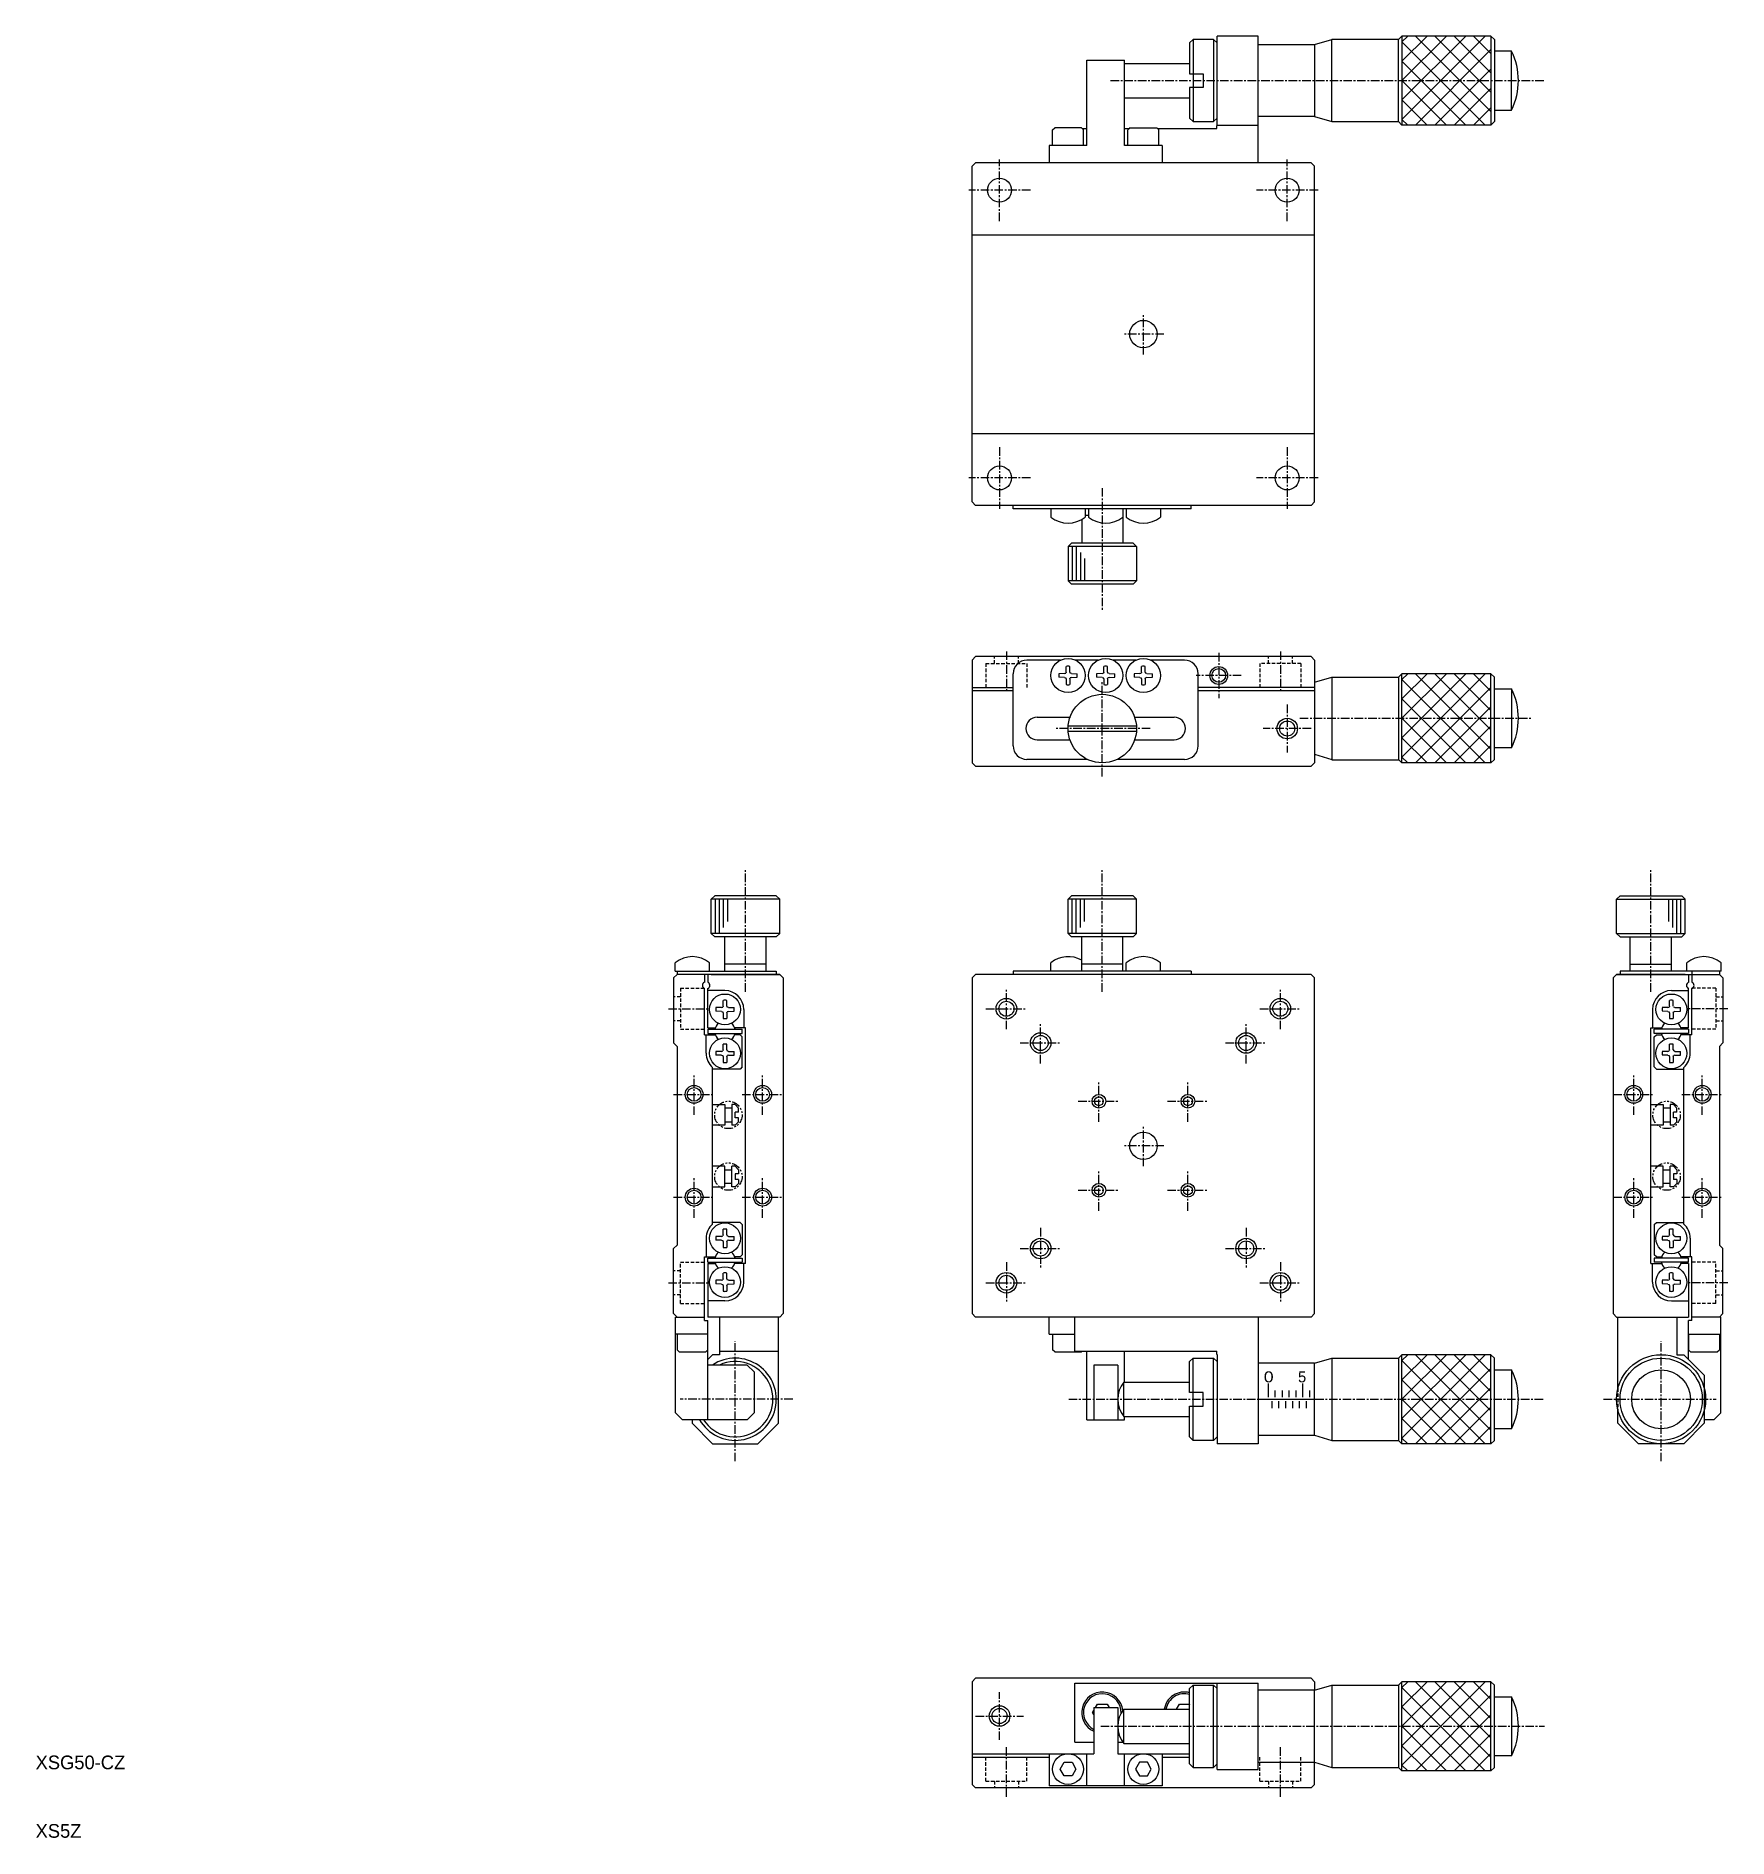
# Model space of a CAD drawing. Extents: x 5 to 252, y 5 to 268.
import ezdxf

# ---------------------------------------------------------------- set-up
doc = ezdxf.new("R2010")
doc.units = 0
for name, pattern in [('CENTER', [2, 1.25, -0.25, 0.25, -0.25]), ('DASHED', [0.75, 0.5, -0.25]), ('PHANTOM', [2.5, 1.25, -0.25, 0.25, -0.25, 0.25, -0.25])]:
    doc.linetypes.add(name, pattern=pattern)
doc.layers.get('0').update_dxf_attribs({"linetype": 'CONTINUOUS'})
doc.layers.add('CENTER', color=1, linetype='CENTER')

msp = doc.modelspace()

# ---------------------------------------------------------------- linework, layer by layer
at = {"color": 7, "linetype": 'CONTINUOUS'}
for p, q in [((173.48, 266.97), (173.98, 267.47)), ((173.48, 266.97), (173.48, 262.47)), ((176.98, 267.47), (173.98, 267.47)), ((173.98, 267.47), (173.98, 262.47)), ((176.98, 267.47), (177.48, 266.97)), ((176.98, 267.47), (176.98, 255.47)), ((183.48, 267.97), (177.48, 267.97)), ((177.48, 254.97), (177.48, 267.97)), ((183.48, 249.47), (183.48, 267.97)), ((183.48, 266.72), (191.73, 266.72)), ((191.73, 266.72), (194.23, 267.47)), ((191.73, 266.72), (191.73, 256.22)), ((194.23, 267.5), (203.98, 267.5)), ((194.23, 255.47), (194.23, 267.47)), ((203.98, 267.47), (204.48, 267.97)), ((203.98, 255.47), (203.98, 267.47)), ((217.48, 267.97), (204.48, 267.97)), ((204.48, 267.97), (204.48, 254.97)), ((217.48, 267.97), (217.98, 267.47)), ((217.48, 267.97), (217.48, 254.97)), ((217.98, 267.47), (217.98, 255.47)), ((220.48, 265.77), (217.98, 265.77)), ((220.48, 257.17), (220.48, 265.77)), ((158.48, 264.47), (163.98, 264.47)), ((158.48, 251.97), (158.48, 264.47)), ((163.98, 251.97), (163.98, 264.47)), ((163.98, 263.97), (173.48, 263.97)), ((173.48, 262.47), (175.48, 262.47)), ((175.48, 260.47), (173.48, 260.47)), ((173.48, 260.47), (173.48, 255.97)), ((173.98, 262.47), (173.98, 260.47)), ((173.98, 260.47), (173.98, 255.47)), ((175.48, 262.47), (175.48, 260.47)), ((163.98, 258.97), (173.48, 258.97)), ((173.48, 255.97), (173.98, 255.47)), ((173.98, 255.47), (176.98, 255.47)), ((177.48, 255.97), (176.98, 255.47)), ((191.73, 256.22), (183.48, 256.22)), ((191.73, 256.22), (194.23, 255.47)), ((194.23, 255.47), (203.98, 255.47)), ((204.48, 254.97), (203.98, 255.47)), ((217.98, 255.47), (217.48, 254.97)), ((217.98, 257.17), (220.48, 257.17)), ((153.48, 254.27), (153.78, 254.57)), ((153.48, 251.97), (153.48, 254.27)), ((157.68, 254.57), (153.78, 254.57)), ((157.68, 254.57), (157.98, 254.27)), ((157.78, 254.47), (158.48, 254.47)), ((157.98, 251.97), (157.98, 254.27)), ((163.98, 254.47), (164.68, 254.47)), ((164.78, 254.57), (164.48, 254.27)), ((164.48, 251.97), (164.48, 254.27)), ((164.78, 254.57), (168.68, 254.57)), ((168.98, 254.27), (168.68, 254.57)), ((168.78, 254.47), (177.44, 254.47)), ((168.98, 251.97), (168.98, 254.27)), ((177.48, 254.97), (183.48, 254.97)), ((217.48, 254.97), (204.48, 254.97)), ((152.98, 251.97), (152.98, 249.47)), ((158.48, 251.97), (152.98, 251.97)), ((169.48, 251.97), (163.98, 251.97)), ((169.48, 251.97), (169.48, 249.47)), ((142.23, 249.47), (141.73, 248.97)), ((141.73, 199.97), (141.73, 248.97)), ((191.23, 249.47), (142.23, 249.47)), ((191.73, 248.97), (191.23, 249.47)), ((191.73, 199.97), (191.73, 248.97)), ((141.73, 238.97), (191.73, 238.97)), ((141.73, 209.97), (191.73, 209.97)), ((141.73, 199.97), (142.23, 199.47)), ((191.73, 199.97), (191.23, 199.47)), ((191.23, 199.47), (142.23, 199.47)), ((147.73, 198.97), (147.73, 199.47)), ((173.73, 198.97), (147.73, 198.97)), ((153.23, 198.97), (153.23, 197.74)), ((157.73, 197.4), (157.73, 193.97)), ((158.23, 198.97), (158.23, 197.74)), ((158.73, 197.97), (158.23, 197.97)), ((158.73, 198.97), (158.73, 197.74)), ((163.73, 198.97), (163.73, 193.97)), ((163.73, 198.97), (163.73, 197.74)), ((164.23, 198.97), (164.23, 197.74)), ((169.23, 198.97), (169.23, 197.74)), ((173.73, 198.97), (173.73, 199.47)), ((156.23, 193.97), (155.73, 193.47)), ((155.73, 193.47), (155.73, 188.47)), ((165.73, 193.47), (155.73, 193.47)), ((165.23, 193.97), (156.23, 193.97)), ((165.73, 193.47), (165.23, 193.97)), ((165.73, 193.47), (165.73, 188.47)), ((155.73, 188.47), (156.23, 187.97)), ((165.73, 188.47), (155.73, 188.47)), ((165.23, 187.97), (156.23, 187.97)), ((165.23, 187.97), (165.73, 188.47)), ((142.23, 177.39), (141.73, 176.89)), ((142.23, 177.39), (141.73, 176.89)), ((141.73, 176.89), (141.73, 161.89)), ((191.23, 177.39), (142.23, 177.39)), ((154.64, 176.89), (149.73, 176.89)), ((160.14, 176.89), (156.82, 176.89)), ((165.64, 176.89), (162.32, 176.89)), ((171.73, 176.89), (167.82, 176.89)), ((172.73, 176.89), (167.82, 176.89)), ((191.73, 176.89), (191.23, 177.39)), ((191.23, 177.39), (191.73, 176.89)), ((191.73, 176.89), (191.73, 161.89)), ((147.73, 164.39), (147.73, 174.89)), ((155.23, 174.91), (154.4, 174.9)), ((155.23, 174.36), (154.4, 174.38)), ((155.23, 174.91), (155.39, 174.98)), ((155.23, 174.36), (155.39, 174.29)), ((155.45, 175.12), (155.39, 174.98)), ((155.45, 174.15), (155.39, 174.29)), ((155.45, 175.12), (155.47, 175.96)), ((155.45, 174.15), (155.47, 173.31)), ((156, 175.12), (155.99, 175.96)), ((156, 174.15), (155.99, 173.31)), ((156, 175.12), (156.06, 174.98)), ((156, 174.15), (156.06, 174.29)), ((156.23, 174.91), (156.06, 174.98)), ((156.23, 174.36), (156.06, 174.29)), ((156.23, 174.91), (157.05, 174.9)), ((156.23, 174.36), (157.05, 174.38)), ((160.73, 174.91), (159.9, 174.9)), ((160.73, 174.36), (159.9, 174.38)), ((160.73, 174.91), (160.89, 174.98)), ((160.73, 174.36), (160.89, 174.29)), ((160.95, 175.12), (160.89, 174.98)), ((160.95, 174.15), (160.89, 174.29)), ((160.95, 175.12), (160.97, 175.96)), ((160.95, 174.15), (160.97, 173.31)), ((161.5, 175.12), (161.49, 175.96)), ((161.5, 174.15), (161.49, 173.31)), ((161.5, 175.12), (161.56, 174.98)), ((161.5, 174.15), (161.56, 174.29)), ((161.73, 174.91), (161.56, 174.98)), ((161.73, 174.36), (161.56, 174.29)), ((161.73, 174.91), (162.55, 174.9)), ((161.73, 174.36), (162.55, 174.38)), ((166.23, 174.91), (165.4, 174.9)), ((166.23, 174.36), (165.4, 174.38)), ((166.23, 174.91), (166.39, 174.98)), ((166.23, 174.36), (166.39, 174.29)), ((166.45, 175.12), (166.39, 174.98)), ((166.45, 174.15), (166.39, 174.29)), ((166.45, 175.12), (166.47, 175.96)), ((166.45, 174.15), (166.47, 173.31)), ((167, 175.12), (166.99, 175.96)), ((167, 174.15), (166.99, 173.31)), ((167, 175.12), (167.06, 174.98)), ((167, 174.15), (167.06, 174.29)), ((167.23, 174.91), (167.06, 174.98)), ((167.23, 174.36), (167.06, 174.29)), ((167.23, 174.91), (168.05, 174.9)), ((167.23, 174.36), (168.05, 174.38)), ((174.73, 164.39), (174.73, 174.89)), ((191.73, 173.64), (194.23, 174.39)), ((194.23, 174.39), (194.23, 162.39)), ((194.23, 174.39), (203.98, 174.39)), ((204.48, 174.89), (203.98, 174.39)), ((203.98, 174.39), (203.98, 162.39)), ((217.48, 174.89), (204.48, 174.89)), ((204.48, 161.89), (204.48, 174.89)), ((217.98, 174.39), (217.48, 174.89)), ((217.48, 161.89), (217.48, 174.89)), ((217.98, 162.39), (217.98, 174.39)), ((141.73, 172.89), (147.73, 172.89)), ((147.73, 172.39), (141.73, 172.39)), ((191.73, 172.89), (174.73, 172.89)), ((191.73, 172.39), (174.73, 172.39)), ((217.98, 172.69), (220.48, 172.69)), ((220.48, 172.69), (220.48, 164.09)), ((151.23, 168.54), (156.08, 168.54)), ((165.37, 168.54), (171.23, 168.54)), ((155.74, 167.29), (165.71, 167.29)), ((155.74, 166.49), (165.71, 166.49)), ((151.23, 165.24), (155.94, 165.24)), ((165.51, 165.24), (171.23, 165.24)), ((191.73, 163.14), (194.23, 162.39)), ((220.48, 164.09), (217.98, 164.09)), ((142.23, 161.39), (141.73, 161.89)), ((142.23, 161.39), (191.23, 161.39)), ((158.55, 162.39), (149.73, 162.39)), ((172.73, 162.39), (162.91, 162.39)), ((191.23, 161.39), (191.73, 161.89)), ((194.23, 162.35), (203.98, 162.35)), ((203.98, 162.39), (204.48, 161.89)), ((217.48, 161.89), (204.48, 161.89)), ((217.48, 161.89), (217.98, 162.39)), ((103.64, 142), (104.14, 142.5)), ((113.14, 142.5), (104.14, 142.5)), ((113.14, 142.5), (113.64, 142)), ((155.73, 142), (156.23, 142.5)), ((165.23, 142.5), (156.23, 142.5)), ((165.23, 142.5), (165.73, 142)), ((236.32, 142.5), (235.82, 142)), ((236.32, 142.5), (245.32, 142.5)), ((245.82, 142), (245.32, 142.5)), ((103.64, 137), (103.64, 142)), ((113.64, 142), (103.64, 142)), ((113.64, 137), (113.64, 142)), ((155.73, 137), (155.73, 142)), ((165.73, 142), (155.73, 142)), ((165.73, 137), (165.73, 142)), ((235.82, 137), (235.82, 142)), ((235.82, 142), (245.82, 142)), ((245.82, 137), (245.82, 142)), ((104.14, 136.5), (103.64, 137)), ((113.64, 137), (103.64, 137)), ((113.64, 137), (113.14, 136.5)), ((156.23, 136.5), (155.73, 137)), ((165.73, 137), (155.73, 137)), ((165.73, 137), (165.23, 136.5)), ((235.82, 137), (236.32, 136.5)), ((235.82, 137), (245.82, 137)), ((245.32, 136.5), (245.82, 137)), ((113.14, 136.5), (104.14, 136.5)), ((105.64, 131.5), (105.64, 136.5)), ((111.64, 131.5), (111.64, 136.5)), ((165.23, 136.5), (156.23, 136.5)), ((157.73, 131.5), (157.73, 136.5)), ((163.73, 131.5), (163.73, 136.5)), ((236.32, 136.5), (245.32, 136.5)), ((237.82, 131.5), (237.82, 136.5)), ((243.82, 131.5), (243.82, 136.5)), ((98.39, 131.5), (98.39, 132.72)), ((103.39, 131.5), (103.39, 132.72)), ((111.64, 132.5), (105.64, 132.5)), ((153.23, 131.5), (153.23, 132.72)), ((163.73, 132.5), (157.73, 132.5)), ((164.23, 131.5), (164.23, 132.72)), ((169.23, 131.5), (169.23, 132.72)), ((237.82, 132.5), (243.82, 132.5)), ((246.07, 131.5), (246.07, 132.72)), ((251.07, 131.5), (251.07, 132.72)), ((98.14, 130.5), (98.64, 131)), ((98.14, 130.5), (98.14, 121)), ((98.39, 131.5), (113.14, 131.5)), ((98.64, 131.5), (98.64, 131)), ((102.64, 131), (98.64, 131)), ((113.64, 131), (102.64, 131)), ((102.64, 131), (102.64, 129.85)), ((102.64, 122.2), (102.64, 128.94)), ((103.14, 131), (103.14, 129.85)), ((103.14, 123.2), (103.14, 128.94)), ((103.64, 131), (113.64, 131)), ((113.14, 131.5), (113.14, 131)), ((113.64, 131), (114.14, 130.5)), ((114.14, 130.5), (114.14, 81.5)), ((141.73, 130.5), (142.23, 131)), ((141.73, 130.5), (141.73, 81.5)), ((191.23, 131), (142.23, 131)), ((147.73, 131.5), (147.73, 131)), ((173.73, 131.5), (147.73, 131.5)), ((173.73, 131.5), (173.73, 131)), ((191.23, 131), (191.73, 130.5)), ((191.73, 81.5), (191.73, 130.5)), ((235.82, 131), (235.32, 130.5)), ((235.32, 130.5), (235.32, 81.5)), ((245.82, 131), (235.82, 131)), ((235.82, 131), (246.82, 131)), ((251.07, 131.5), (236.32, 131.5)), ((236.32, 131.5), (236.32, 131)), ((246.32, 131), (246.32, 129.85)), ((246.32, 123.2), (246.32, 128.94)), ((246.82, 131.5), (246.82, 129.85)), ((246.82, 131), (250.82, 131)), ((246.82, 122.2), (246.82, 128.94)), ((250.82, 131.5), (250.82, 131)), ((251.32, 130.5), (250.82, 131)), ((251.32, 130.5), (251.32, 121)), ((105.64, 128.65), (103.14, 128.65)), ((105.14, 126.17), (105.31, 126.24)), ((105.37, 126.38), (105.31, 126.24)), ((105.37, 126.38), (105.38, 127.22)), ((105.92, 126.38), (105.9, 127.22)), ((105.92, 126.38), (105.98, 126.24)), ((106.14, 126.17), (105.98, 126.24)), ((243.32, 126.17), (243.48, 126.24)), ((243.54, 126.38), (243.48, 126.24)), ((243.54, 126.38), (243.56, 127.22)), ((243.82, 128.65), (246.32, 128.65)), ((244.09, 126.38), (244.08, 127.22)), ((244.32, 126.17), (244.15, 126.24)), ((105.14, 126.17), (104.32, 126.16)), ((105.14, 125.62), (104.32, 125.64)), ((105.14, 125.62), (105.31, 125.55)), ((105.37, 125.41), (105.31, 125.55)), ((105.37, 125.41), (105.38, 124.57)), ((105.92, 125.41), (105.9, 124.57)), ((105.92, 125.41), (105.98, 125.55)), ((106.14, 125.62), (105.98, 125.55)), ((106.14, 126.17), (106.97, 126.16)), ((106.14, 125.62), (106.97, 125.64)), ((108.39, 125.9), (108.39, 123.2)), ((241.07, 125.9), (241.07, 123.2)), ((243.32, 126.17), (242.49, 126.16)), ((243.32, 125.62), (242.49, 125.64)), ((243.32, 125.62), (243.48, 125.55)), ((243.54, 125.41), (243.48, 125.55)), ((243.54, 125.41), (243.56, 124.57)), ((244.09, 125.41), (244.08, 124.57)), ((244.09, 125.41), (244.15, 125.55)), ((244.32, 125.62), (244.15, 125.55)), ((244.32, 126.17), (245.14, 126.16)), ((244.32, 125.62), (245.14, 125.64)), ((98.14, 121), (98.64, 120.5)), ((102.64, 122.2), (104.23, 122.2)), ((102.89, 119.5), (102.89, 122.2)), ((103.14, 123.2), (104.23, 123.2)), ((103.14, 123), (103.14, 122.4)), ((103.14, 123), (108.14, 123)), ((103.14, 122.4), (108.14, 122.4)), ((108.64, 123.2), (107.06, 123.2)), ((107.84, 122.2), (107.06, 122.2)), ((108.14, 121.9), (107.84, 122.2)), ((108.14, 122.4), (108.14, 123)), ((108.14, 117.5), (108.14, 121.9)), ((108.64, 88.8), (108.64, 123.2)), ((240.82, 123.2), (242.4, 123.2)), ((240.82, 88.8), (240.82, 123.2)), ((241.32, 122.4), (241.32, 123)), ((246.32, 123), (241.32, 123)), ((246.32, 122.4), (241.32, 122.4)), ((241.32, 121.9), (241.62, 122.2)), ((241.32, 117.5), (241.32, 121.9)), ((241.62, 122.2), (242.4, 122.2)), ((246.32, 123.2), (245.23, 123.2)), ((246.82, 122.2), (245.23, 122.2)), ((246.32, 123), (246.32, 122.4)), ((246.57, 119.5), (246.57, 122.2)), ((251.32, 121), (250.82, 120.5)), ((98.64, 120.5), (98.64, 91.5)), ((105.14, 119.77), (104.32, 119.76)), ((105.14, 119.22), (104.32, 119.24)), ((105.14, 119.77), (105.31, 119.84)), ((105.14, 119.22), (105.31, 119.15)), ((105.37, 119.98), (105.31, 119.84)), ((105.37, 119.01), (105.31, 119.15)), ((105.37, 119.98), (105.38, 120.82)), ((105.37, 119.01), (105.38, 118.17)), ((105.92, 119.98), (105.9, 120.82)), ((105.92, 119.01), (105.9, 118.17)), ((105.92, 119.98), (105.98, 119.84)), ((105.92, 119.01), (105.98, 119.15)), ((106.14, 119.77), (105.98, 119.84)), ((106.14, 119.22), (105.98, 119.15)), ((106.14, 119.77), (106.97, 119.76)), ((106.14, 119.22), (106.97, 119.24)), ((243.32, 119.77), (242.49, 119.76)), ((243.32, 119.22), (242.49, 119.24)), ((243.32, 119.77), (243.48, 119.84)), ((243.32, 119.22), (243.48, 119.15)), ((243.54, 119.98), (243.48, 119.84)), ((243.54, 119.01), (243.48, 119.15)), ((243.54, 119.98), (243.56, 120.82)), ((243.54, 119.01), (243.56, 118.17)), ((244.09, 119.98), (244.08, 120.82)), ((244.09, 119.01), (244.08, 118.17)), ((244.09, 119.98), (244.15, 119.84)), ((244.09, 119.01), (244.15, 119.15)), ((244.32, 119.77), (244.15, 119.84)), ((244.32, 119.22), (244.15, 119.15)), ((244.32, 119.77), (245.14, 119.76)), ((244.32, 119.22), (245.14, 119.24)), ((250.82, 120.5), (250.82, 91.5)), ((103.84, 94.57), (103.84, 117.42)), ((107.84, 117.2), (103.84, 117.2)), ((108.14, 117.5), (107.84, 117.2)), ((241.32, 117.5), (241.62, 117.2)), ((241.62, 117.2), (245.62, 117.2)), ((245.62, 94.57), (245.62, 117.42)), ((103.84, 112), (105.64, 112)), ((105.64, 112), (105.64, 109)), ((106.64, 111.5), (105.64, 111.5)), ((106.64, 112), (106.64, 109)), ((107.14, 112), (106.64, 112)), ((107.14, 112), (107.64, 111.5)), ((107.64, 110.9), (107.14, 110.9)), ((107.14, 110.1), (107.14, 110.9)), ((107.64, 110.9), (107.64, 111.5)), ((240.82, 112), (242.62, 112)), ((242.62, 112), (242.62, 109)), ((243.62, 111.5), (242.62, 111.5)), ((243.62, 112), (243.62, 109)), ((244.12, 112), (243.62, 112)), ((244.12, 112), (244.62, 111.5)), ((244.62, 110.9), (244.12, 110.9)), ((244.12, 110.1), (244.12, 110.9)), ((244.62, 110.9), (244.62, 111.5)), ((105.64, 109), (103.84, 109)), ((105.64, 109.5), (106.64, 109.5)), ((107.14, 109), (106.64, 109)), ((107.64, 110.1), (107.14, 110.1)), ((107.14, 109), (107.64, 109.5)), ((107.64, 109.5), (107.64, 110.1)), ((242.62, 109), (240.82, 109)), ((242.62, 109.5), (243.62, 109.5)), ((244.12, 109), (243.62, 109)), ((244.62, 110.1), (244.12, 110.1)), ((244.12, 109), (244.62, 109.5)), ((244.62, 109.5), (244.62, 110.1)), ((105.64, 103), (103.84, 103)), ((105.64, 100), (105.64, 103)), ((106.64, 100), (106.64, 103)), ((107.14, 103), (106.64, 103)), ((107.14, 103), (107.64, 102.5)), ((242.62, 103), (240.82, 103)), ((242.62, 100), (242.62, 103)), ((243.62, 100), (243.62, 103)), ((244.12, 103), (243.62, 103)), ((244.12, 103), (244.62, 102.5)), ((103.84, 100), (105.64, 100)), ((105.64, 102.5), (106.64, 102.5)), ((106.64, 100.5), (105.64, 100.5)), ((107.14, 100), (106.64, 100)), ((107.14, 101.9), (107.14, 101.1)), ((107.64, 101.9), (107.14, 101.9)), ((107.64, 101.1), (107.14, 101.1)), ((107.14, 100), (107.64, 100.5)), ((107.64, 102.5), (107.64, 101.9)), ((107.64, 101.1), (107.64, 100.5)), ((240.82, 100), (242.62, 100)), ((242.62, 102.5), (243.62, 102.5)), ((243.62, 100.5), (242.62, 100.5)), ((244.12, 100), (243.62, 100)), ((244.12, 101.9), (244.12, 101.1)), ((244.62, 101.9), (244.12, 101.9)), ((244.62, 101.1), (244.12, 101.1)), ((244.12, 100), (244.62, 100.5)), ((244.62, 102.5), (244.62, 101.9)), ((244.62, 101.1), (244.62, 100.5)), ((107.84, 94.8), (103.84, 94.8)), ((108.14, 94.5), (107.84, 94.8)), ((241.32, 94.5), (241.62, 94.8)), ((241.62, 94.8), (245.62, 94.8)), ((102.89, 92.5), (102.89, 89.8)), ((105.14, 92.77), (104.32, 92.76)), ((105.14, 92.22), (104.32, 92.24)), ((105.14, 92.77), (105.31, 92.84)), ((105.14, 92.22), (105.31, 92.15)), ((105.37, 92.98), (105.31, 92.84)), ((105.37, 92.01), (105.31, 92.15)), ((105.37, 92.98), (105.38, 93.82)), ((105.92, 92.98), (105.9, 93.82)), ((105.92, 92.98), (105.98, 92.84)), ((105.92, 92.01), (105.98, 92.15)), ((106.14, 92.77), (105.98, 92.84)), ((106.14, 92.22), (105.98, 92.15)), ((106.14, 92.77), (106.97, 92.76)), ((106.14, 92.22), (106.97, 92.24)), ((108.14, 94.5), (108.14, 90.1)), ((241.32, 94.5), (241.32, 90.1)), ((243.32, 92.77), (242.49, 92.76)), ((243.32, 92.22), (242.49, 92.24)), ((243.32, 92.77), (243.48, 92.84)), ((243.32, 92.22), (243.48, 92.15)), ((243.54, 92.98), (243.48, 92.84)), ((243.54, 92.01), (243.48, 92.15)), ((243.54, 92.98), (243.56, 93.82)), ((244.09, 92.98), (244.08, 93.82)), ((244.09, 92.98), (244.15, 92.84)), ((244.09, 92.01), (244.15, 92.15)), ((244.32, 92.77), (244.15, 92.84)), ((244.32, 92.22), (244.15, 92.15)), ((244.32, 92.77), (245.14, 92.76)), ((244.32, 92.22), (245.14, 92.24)), ((246.57, 92.5), (246.57, 89.8)), ((98.14, 91), (98.64, 91.5)), ((98.14, 81.5), (98.14, 91)), ((102.64, 89.8), (104.23, 89.8)), ((102.64, 80.5), (102.64, 89.8)), ((103.14, 89), (103.14, 89.6)), ((103.14, 89.6), (108.14, 89.6)), ((105.37, 92.01), (105.38, 91.17)), ((105.92, 92.01), (105.9, 91.17)), ((107.84, 89.8), (107.06, 89.8)), ((107.84, 89.8), (108.14, 90.1)), ((108.14, 89.6), (108.14, 89)), ((241.62, 89.8), (241.32, 90.1)), ((241.32, 89.6), (241.32, 89)), ((246.32, 89.6), (241.32, 89.6)), ((241.62, 89.8), (242.4, 89.8)), ((243.54, 92.01), (243.56, 91.17)), ((244.09, 92.01), (244.08, 91.17)), ((246.82, 89.8), (245.23, 89.8)), ((246.32, 89), (246.32, 89.6)), ((246.82, 81), (246.82, 89.8)), ((251.32, 91), (250.82, 91.5)), ((251.32, 81.5), (251.32, 91)), ((103.14, 89), (108.14, 89)), ((103.14, 88.8), (104.23, 88.8)), ((103.14, 88.8), (103.14, 81)), ((105.37, 86.58), (105.38, 87.42)), ((105.92, 86.58), (105.9, 87.42)), ((108.64, 88.8), (107.06, 88.8)), ((108.39, 86.1), (108.39, 88.8)), ((240.82, 88.8), (242.4, 88.8)), ((241.07, 86.1), (241.07, 88.8)), ((246.32, 89), (241.32, 89)), ((243.54, 86.58), (243.56, 87.42)), ((244.09, 86.58), (244.08, 87.42)), ((246.32, 88.8), (245.23, 88.8)), ((246.32, 88.8), (246.32, 81)), ((246.82, 80.5), (246.82, 88.8)), ((105.14, 86.37), (104.32, 86.36)), ((105.14, 85.82), (104.32, 85.84)), ((105.14, 86.37), (105.31, 86.44)), ((105.14, 85.82), (105.31, 85.75)), ((105.37, 86.58), (105.31, 86.44)), ((105.37, 85.61), (105.31, 85.75)), ((105.37, 85.61), (105.38, 84.77)), ((105.92, 85.61), (105.9, 84.77)), ((105.92, 86.58), (105.98, 86.44)), ((105.92, 85.61), (105.98, 85.75)), ((106.14, 86.37), (105.98, 86.44)), ((106.14, 85.82), (105.98, 85.75)), ((106.14, 86.37), (106.97, 86.36)), ((106.14, 85.82), (106.97, 85.84)), ((243.32, 86.37), (242.49, 86.36)), ((243.32, 85.82), (242.49, 85.84)), ((243.32, 86.37), (243.48, 86.44)), ((243.32, 85.82), (243.48, 85.75)), ((243.54, 86.58), (243.48, 86.44)), ((243.54, 85.61), (243.48, 85.75)), ((243.54, 85.61), (243.56, 84.77)), ((244.09, 85.61), (244.08, 84.77)), ((244.09, 86.58), (244.15, 86.44)), ((244.09, 85.61), (244.15, 85.75)), ((244.32, 86.37), (244.15, 86.44)), ((244.32, 85.82), (244.15, 85.75)), ((244.32, 86.37), (245.14, 86.36)), ((244.32, 85.82), (245.14, 85.84)), ((105.64, 83.35), (103.14, 83.35)), ((243.82, 83.35), (246.32, 83.35)), ((98.14, 81.5), (98.64, 81)), ((98.44, 81), (102.64, 81)), ((98.44, 67), (98.44, 81)), ((102.64, 80.5), (103.14, 80.5)), ((113.64, 81), (103.14, 81)), ((103.14, 66), (103.14, 80.5)), ((104.84, 81), (104.84, 75.5)), ((113.44, 65.5), (113.44, 81)), ((113.64, 81), (114.14, 81.5)), ((142.23, 81), (141.73, 81.5)), ((191.23, 81), (142.23, 81)), ((152.98, 78.5), (152.98, 81)), ((156.73, 76), (156.73, 81)), ((183.48, 81), (183.48, 62.5)), ((191.73, 81.5), (191.23, 81)), ((235.82, 81), (235.32, 81.5)), ((235.82, 81), (246.32, 81)), ((236.02, 70.6), (236.02, 81)), ((244.62, 81), (244.62, 75.5)), ((246.32, 74.8), (246.32, 80.5)), ((246.82, 80.5), (246.32, 80.5)), ((251.02, 81), (246.82, 81)), ((251.32, 81.5), (250.82, 81)), ((251.02, 67), (251.02, 81)), ((103.14, 78.5), (98.44, 78.5)), ((98.64, 78.5), (98.64, 76.2)), ((152.98, 78.5), (156.73, 78.5)), ((153.48, 78.5), (153.48, 76.2)), ((246.32, 78.5), (246.32, 76.2)), ((246.32, 78.5), (251.02, 78.5)), ((250.82, 78.5), (250.82, 76.2)), ((98.94, 75.9), (98.64, 76.2)), ((98.94, 75.9), (102.84, 75.9)), ((103.14, 76.2), (102.84, 75.9)), ((103.84, 75.5), (103.14, 74.8)), ((108.89, 74), (103.14, 74)), ((104.84, 75.5), (103.84, 75.5)), ((104.84, 76), (113.44, 76)), ((109.89, 73), (108.89, 74)), ((153.78, 75.9), (153.48, 76.2)), ((153.78, 75.9), (157.68, 75.9)), ((156.73, 76), (177.44, 76)), ((157.78, 76), (157.68, 75.9)), ((158.48, 66), (158.48, 76)), ((162.98, 74), (159.48, 74)), ((159.48, 74), (159.48, 66)), ((162.98, 74), (162.98, 66)), ((163.98, 71.5), (163.98, 76)), ((173.48, 74.5), (173.98, 75)), ((173.48, 70), (173.48, 74.5)), ((173.98, 75), (176.98, 75)), ((173.98, 70), (173.98, 75)), ((177.48, 74.5), (176.98, 75)), ((176.98, 63), (176.98, 75)), ((177.48, 75.5), (177.48, 62.5)), ((191.73, 74.25), (183.48, 74.25)), ((191.73, 74.25), (194.23, 75)), ((191.73, 63.75), (191.73, 74.25)), ((194.23, 75), (194.23, 63)), ((194.23, 75), (203.98, 75)), ((204.48, 75.5), (203.98, 75)), ((203.98, 75), (203.98, 63)), ((217.48, 75.5), (204.48, 75.5)), ((204.48, 62.5), (204.48, 75.5)), ((217.98, 75), (217.48, 75.5)), ((217.48, 62.5), (217.48, 75.5)), ((217.98, 63), (217.98, 75)), ((244.62, 75.5), (245.62, 75.5)), ((245.62, 75.5), (248.62, 72.5)), ((246.62, 75.9), (246.32, 76.2)), ((246.62, 75.9), (250.52, 75.9)), ((250.52, 75.9), (250.82, 76.2)), ((109.89, 73), (109.89, 67)), ((163.86, 71.5), (173.48, 71.5)), ((163.86, 66.5), (163.86, 71.5)), ((217.98, 73.3), (220.48, 73.3)), ((220.48, 73.3), (220.48, 64.7)), ((248.62, 72.5), (248.62, 65.5)), ((175.48, 70), (173.48, 70)), ((173.98, 68), (173.98, 70)), ((175.48, 68), (175.48, 70)), ((99.44, 66), (98.44, 67)), ((108.89, 66), (99.44, 66)), ((100.84, 66), (100.84, 65.5)), ((108.89, 66), (109.89, 67)), ((158.48, 66), (163.98, 66)), ((163.86, 66.5), (173.48, 66.5)), ((163.98, 66), (163.98, 66.5)), ((173.48, 68), (175.48, 68)), ((173.48, 63.5), (173.48, 68)), ((173.98, 63), (173.98, 68)), ((236.02, 65.5), (236.02, 67.4)), ((250.02, 66), (248.62, 66)), ((250.02, 66), (251.02, 67)), ((103.84, 62.5), (100.84, 65.5)), ((110.44, 62.5), (113.44, 65.5)), ((173.48, 63.5), (173.98, 63)), ((176.98, 63), (177.48, 63.5)), ((183.48, 63.75), (191.73, 63.75)), ((191.73, 63.75), (194.23, 63)), ((220.48, 64.7), (217.98, 64.7)), ((239.02, 62.5), (236.02, 65.5)), ((245.62, 62.5), (248.62, 65.5)), ((103.84, 62.5), (110.44, 62.5)), ((176.98, 63), (173.98, 63)), ((183.48, 62.5), (177.48, 62.5)), ((194.23, 62.96), (203.98, 62.96)), ((203.98, 63), (204.48, 62.5)), ((217.48, 62.5), (204.48, 62.5)), ((217.48, 62.5), (217.98, 63)), ((245.62, 62.5), (239.02, 62.5)), ((142.23, 28.27), (141.73, 27.77)), ((141.73, 27.77), (141.73, 12.77)), ((191.23, 28.27), (142.23, 28.27)), ((156.73, 27.57), (183.48, 27.57)), ((156.73, 18.97), (156.73, 27.57)), ((173.48, 26.77), (173.98, 27.27)), ((173.48, 15.77), (173.48, 26.77)), ((173.98, 27.27), (176.98, 27.27)), ((173.98, 27.27), (173.98, 15.27)), ((177.48, 26.77), (176.98, 27.27)), ((176.98, 15.27), (176.98, 27.27)), ((177.48, 14.97), (177.48, 27.57)), ((183.48, 14.97), (183.48, 27.57)), ((191.73, 26.52), (183.48, 26.52)), ((191.23, 28.27), (191.73, 27.77)), ((191.73, 27.77), (191.73, 26.52)), ((191.73, 26.52), (194.23, 27.27)), ((191.73, 16.02), (191.73, 26.52)), ((194.23, 27.27), (194.23, 15.27)), ((194.23, 27.27), (203.98, 27.27)), ((204.48, 27.77), (203.98, 27.27)), ((203.98, 27.27), (203.98, 15.27)), ((217.48, 27.77), (204.48, 27.77)), ((204.48, 14.77), (204.48, 27.77)), ((217.98, 27.27), (217.48, 27.77)), ((217.48, 14.77), (217.48, 27.77)), ((217.98, 15.27), (217.98, 27.27)), ((159.48, 24.02), (162.98, 24.02)), ((159.48, 24.02), (159.48, 17.27)), ((159.72, 24.02), (160.01, 24.52)), ((160.01, 24.52), (161.45, 24.52)), ((161.45, 24.52), (161.74, 24.02)), ((162.98, 24.02), (162.98, 17.27)), ((163.86, 23.77), (173.48, 23.77)), ((163.86, 18.77), (163.86, 23.77)), ((171.57, 23.77), (172.01, 24.52)), ((172.01, 24.52), (173.45, 24.52)), ((173.45, 24.52), (173.48, 24.47)), ((217.98, 25.57), (220.48, 25.57)), ((220.48, 25.57), (220.48, 16.97)), ((159.29, 23.27), (159.48, 23.61)), ((159.48, 22.94), (159.29, 23.27)), ((156.73, 18.97), (159.48, 18.97)), ((162.98, 18.97), (163.71, 18.97)), ((163.86, 18.77), (173.48, 18.77)), ((141.73, 17.27), (152.98, 17.27)), ((141.73, 16.77), (152.98, 16.77)), ((152.98, 17.27), (152.98, 12.57)), ((152.98, 17.27), (159.48, 17.27)), ((154.57, 15.02), (155.15, 16.02)), ((155.15, 16.02), (156.31, 16.02)), ((156.31, 16.02), (156.88, 15.02)), ((158.48, 12.57), (158.48, 17.27)), ((162.98, 17.27), (169.48, 17.27)), ((163.98, 12.57), (163.98, 17.27)), ((166.15, 16.02), (165.57, 15.02)), ((167.31, 16.02), (166.15, 16.02)), ((167.88, 15.02), (167.31, 16.02)), ((169.48, 17.27), (169.48, 12.57)), ((169.48, 17.27), (173.48, 17.27)), ((169.48, 16.77), (173.48, 16.77)), ((183.48, 16.02), (191.73, 16.02)), ((191.73, 16.02), (194.23, 15.27)), ((191.73, 12.77), (191.73, 16.02)), ((220.48, 16.97), (217.98, 16.97)), ((155.15, 14.02), (154.57, 15.02)), ((156.31, 14.02), (155.15, 14.02)), ((156.88, 15.02), (156.31, 14.02)), ((165.57, 15.02), (166.15, 14.02)), ((166.15, 14.02), (167.31, 14.02)), ((167.31, 14.02), (167.88, 15.02)), ((173.98, 15.27), (173.48, 15.77)), ((173.98, 15.27), (176.98, 15.27)), ((177.48, 15.77), (176.98, 15.27)), ((177.48, 14.97), (183.48, 14.97)), ((194.23, 15.24), (203.98, 15.24)), ((203.98, 15.27), (204.48, 14.77)), ((217.48, 14.77), (204.48, 14.77)), ((217.48, 14.77), (217.98, 15.27)), ((141.73, 12.77), (142.23, 12.27)), ((142.23, 12.27), (141.73, 12.77)), ((191.23, 12.27), (142.23, 12.27)), ((169.48, 12.57), (152.98, 12.57)), ((191.23, 12.27), (191.73, 12.77)), ((191.23, 12.27), (191.73, 12.77))]:
    msp.add_line(p, q, dxfattribs=at)
at = {"color": 3, "linetype": 'CONTINUOUS'}
for p, q in [((216.64, 267.97), (204.48, 255.81)), ((213.81, 267.97), (204.48, 258.64)), ((210.98, 267.97), (204.48, 261.47)), ((208.15, 267.97), (204.48, 264.3)), ((205.32, 267.97), (204.48, 267.12)), ((204.48, 267.12), (216.64, 254.97)), ((206.46, 267.97), (217.48, 256.95)), ((217.48, 265.98), (206.46, 254.97)), ((209.29, 267.97), (217.48, 259.78)), ((212.12, 267.97), (217.48, 262.61)), ((214.95, 267.97), (217.48, 265.44)), ((204.48, 264.3), (213.81, 254.97)), ((217.48, 263.15), (209.29, 254.97)), ((204.48, 261.47), (210.98, 254.97)), ((204.48, 258.64), (208.15, 254.97)), ((217.48, 260.33), (212.12, 254.97)), ((204.48, 255.81), (205.32, 254.97)), ((217.48, 257.5), (214.95, 254.97)), ((156.33, 193.47), (156.33, 188.47)), ((156.93, 193.47), (156.93, 188.47)), ((157.53, 192.6), (157.53, 188.47)), ((158.13, 191.73), (158.13, 188.47)), ((204.48, 162.73), (216.64, 174.89)), ((204.48, 165.56), (213.81, 174.89)), ((204.48, 168.39), (210.98, 174.89)), ((204.48, 171.21), (208.15, 174.89)), ((204.48, 174.04), (205.32, 174.89)), ((216.64, 161.89), (204.48, 174.04)), ((217.48, 163.87), (206.46, 174.89)), ((217.48, 166.7), (209.29, 174.89)), ((217.48, 169.53), (212.12, 174.89)), ((217.48, 172.36), (214.95, 174.89)), ((213.81, 161.89), (204.48, 171.21)), ((206.46, 161.89), (217.48, 172.9)), ((210.98, 161.89), (204.48, 168.39)), ((209.29, 161.89), (217.48, 170.07)), ((212.12, 161.89), (217.48, 167.24)), ((208.15, 161.89), (204.48, 165.56)), ((214.95, 161.89), (217.48, 164.42)), ((205.32, 161.89), (204.48, 162.73)), ((104.24, 137), (104.24, 142)), ((104.84, 137), (104.84, 142)), ((105.44, 137.86), (105.44, 142)), ((106.04, 138.73), (106.04, 142)), ((156.33, 137), (156.33, 142)), ((156.93, 137), (156.93, 142)), ((157.53, 137.86), (157.53, 142)), ((158.13, 138.73), (158.13, 142)), ((243.42, 138.73), (243.42, 142)), ((244.02, 137.86), (244.02, 142)), ((244.62, 137), (244.62, 142)), ((245.22, 137), (245.22, 142)), ((204.48, 63.34), (216.64, 75.5)), ((204.48, 66.17), (213.81, 75.5)), ((204.48, 69), (210.98, 75.5)), ((204.48, 71.82), (208.15, 75.5)), ((204.48, 74.65), (205.32, 75.5)), ((216.64, 62.5), (204.48, 74.65)), ((217.48, 64.48), (206.46, 75.5)), ((217.48, 67.31), (209.29, 75.5)), ((217.48, 70.14), (212.12, 75.5)), ((217.48, 72.97), (214.95, 75.5)), ((184.98, 69.3), (184.98, 71.3)), ((189.98, 71.3), (189.98, 69.3)), ((213.81, 62.5), (204.48, 71.82)), ((206.46, 62.5), (217.48, 73.51)), ((183.48, 69), (191.48, 69)), ((185.48, 68.7), (185.48, 67.7)), ((185.98, 69.3), (185.98, 70.3)), ((186.48, 68.7), (186.48, 67.7)), ((186.98, 70.3), (186.98, 69.3)), ((187.48, 68.7), (187.48, 67.7)), ((187.98, 70.3), (187.98, 69.3)), ((188.48, 68.7), (188.48, 67.7)), ((188.98, 70.3), (188.98, 69.3)), ((189.48, 68.7), (189.48, 67.7)), ((190.48, 68.7), (190.48, 67.7)), ((190.98, 70.3), (190.98, 69.3)), ((210.98, 62.5), (204.48, 69)), ((209.29, 62.5), (217.48, 70.68)), ((208.15, 62.5), (204.48, 66.17)), ((212.12, 62.5), (217.48, 67.85)), ((205.32, 62.5), (204.48, 63.34)), ((214.95, 62.5), (217.48, 65.03)), ((204.48, 15.62), (216.64, 27.77)), ((204.48, 18.44), (213.81, 27.77)), ((204.48, 21.27), (210.98, 27.77)), ((204.48, 24.1), (208.15, 27.77)), ((204.48, 26.93), (205.32, 27.77)), ((216.64, 14.77), (204.48, 26.93)), ((217.48, 16.76), (206.46, 27.77)), ((217.48, 19.59), (209.29, 27.77)), ((217.48, 22.41), (212.12, 27.77)), ((217.48, 25.24), (214.95, 27.77)), ((213.81, 14.77), (204.48, 24.1)), ((206.46, 14.77), (217.48, 25.79)), ((210.98, 14.77), (204.48, 21.27)), ((209.29, 14.77), (217.48, 22.96)), ((208.15, 14.77), (204.48, 18.44)), ((212.12, 14.77), (217.48, 20.13)), ((214.95, 14.77), (217.48, 17.3)), ((205.32, 14.77), (204.48, 15.62))]:
    msp.add_line(p, q, dxfattribs=at)
at = {"color": 3, "linetype": 'DASHED'}
for p, q in [((143.73, 176.39), (143.73, 172.89)), ((143.73, 176.39), (149.73, 176.39)), ((144.98, 176.39), (144.98, 177.39)), ((148.48, 176.39), (148.48, 177.39)), ((149.73, 176.39), (149.73, 172.89)), ((183.73, 176.39), (183.73, 172.89)), ((189.73, 176.39), (183.73, 176.39)), ((184.98, 176.39), (184.98, 177.39)), ((188.48, 176.39), (188.48, 177.39)), ((189.73, 176.39), (189.73, 172.89)), ((99.14, 129), (102.64, 129)), ((99.14, 129), (99.14, 123)), ((250.32, 129), (246.82, 129)), ((250.32, 129), (250.32, 123)), ((99.14, 127.75), (98.14, 127.75)), ((250.32, 127.75), (251.32, 127.75)), ((99.14, 124.25), (98.14, 124.25)), ((250.32, 124.25), (251.32, 124.25)), ((99.14, 123), (102.64, 123)), ((250.32, 123), (246.82, 123)), ((99.14, 87.75), (98.14, 87.75)), ((99.14, 89), (102.64, 89)), ((99.14, 83), (99.14, 89)), ((250.32, 89), (246.82, 89)), ((250.32, 83), (250.32, 89)), ((250.32, 87.75), (251.32, 87.75)), ((99.14, 84.25), (98.14, 84.25)), ((250.32, 84.25), (251.32, 84.25)), ((99.14, 83), (102.64, 83)), ((250.32, 83), (246.82, 83)), ((236.02, 70.6), (236.02, 67.4)), ((143.73, 13.27), (143.73, 16.77)), ((149.73, 13.27), (149.73, 16.77)), ((183.73, 13.27), (183.73, 16.77)), ((189.73, 13.27), (189.73, 16.77)), ((143.73, 13.27), (149.73, 13.27)), ((144.98, 13.27), (144.98, 12.27)), ((148.48, 13.27), (148.48, 12.27)), ((183.73, 13.27), (189.73, 13.27)), ((184.98, 13.27), (184.98, 12.27)), ((188.48, 13.27), (188.48, 12.27))]:
    msp.add_line(p, q, dxfattribs=at)
at = {"color": 7, "linetype": 'CONTINUOUS'}
for centre, radius in [((145.73, 245.47), 1.75), ((187.73, 245.47), 1.75), ((166.73, 224.47), 2), ((145.73, 203.47), 1.75), ((187.73, 203.47), 1.75), ((155.73, 174.64), 2.5), ((161.23, 174.64), 2.5), ((166.73, 174.64), 2.5), ((177.73, 174.64), 1), ((160.73, 166.89), 5), ((187.73, 166.89), 1.1), ((105.64, 125.9), 2.25), ((146.73, 126), 1.1), ((186.73, 126), 1.1), ((243.82, 125.9), 2.25), ((105.64, 119.5), 2.25), ((151.73, 121), 1.1), ((181.73, 121), 1.1), ((243.82, 119.5), 2.25), ((101.14, 113.5), 1), ((111.14, 113.5), 1), ((160.23, 112.5), 0.65), ((173.23, 112.5), 0.65), ((238.32, 113.5), 1), ((248.32, 113.5), 1), ((166.73, 106), 2), ((160.23, 99.5), 0.65), ((173.23, 99.5), 0.65), ((101.14, 98.5), 1), ((111.14, 98.5), 1), ((238.32, 98.5), 1), ((248.32, 98.5), 1), ((105.64, 92.5), 2.25), ((243.82, 92.5), 2.25), ((151.73, 91), 1.1), ((181.73, 91), 1.1), ((105.64, 86.1), 2.25), ((146.73, 86), 1.1), ((186.73, 86), 1.1), ((243.82, 86.1), 2.25), ((242.32, 69), 6.5), ((242.32, 69), 6), ((242.32, 69), 4.3), ((145.73, 22.77), 1.1), ((155.73, 15.02), 2.25), ((166.73, 15.02), 2.25)]:
    msp.add_circle(centre, radius, dxfattribs=at)
at = {"color": 3, "linetype": 'CONTINUOUS'}
for centre, radius in [((177.73, 174.64), 1.3), ((187.73, 166.89), 1.5), ((146.73, 126), 1.5), ((186.73, 126), 1.5), ((151.73, 121), 1.5), ((181.73, 121), 1.5), ((101.14, 113.5), 1.3), ((111.14, 113.5), 1.3), ((160.23, 112.5), 1), ((173.23, 112.5), 1), ((238.32, 113.5), 1.3), ((248.32, 113.5), 1.3), ((160.23, 99.5), 1), ((173.23, 99.5), 1), ((101.14, 98.5), 1.3), ((111.14, 98.5), 1.3), ((238.32, 98.5), 1.3), ((248.32, 98.5), 1.3), ((151.73, 91), 1.5), ((181.73, 91), 1.5), ((146.73, 86), 1.5), ((186.73, 86), 1.5), ((145.73, 22.77), 1.5)]:
    msp.add_circle(centre, radius, dxfattribs=at)
at = {"color": 3, "linetype": 'PHANTOM'}
for centre in [(106.14, 110.5), (243.12, 110.5), (106.14, 101.5), (243.12, 101.5)]:
    msp.add_circle(centre, 2, dxfattribs=at)
at = {"color": 7, "linetype": 'CONTINUOUS'}
for centre, radius, start, end in [((211.73, 261.47), 9.75, 333.8162, 26.1838), ((174.48, 254.97), 3, 350.4059, 0), ((155.73, 200.87), 4, 231.3178, 308.6822), ((161.23, 200.87), 4, 231.3178, 308.6822), ((166.73, 200.87), 4, 231.3178, 308.6822), ((149.73, 174.89), 2, 90, 180), ((172.73, 174.89), 2, 0, 90), ((155.73, 174.64), 1.35, 168.8959, 191.1041), ((155.73, 174.64), 1.35, 78.8959, 101.1041), ((155.73, 174.64), 1.35, 348.8959, 11.1041), ((161.23, 174.64), 1.35, 168.8959, 191.1041), ((161.23, 174.64), 1.35, 78.8959, 101.1041), ((161.23, 174.64), 1.35, 348.8959, 11.1041), ((166.73, 174.64), 1.35, 168.8959, 191.1041), ((166.73, 174.64), 1.35, 78.8959, 101.1041), ((166.73, 174.64), 1.35, 348.8959, 11.1041), ((155.73, 174.64), 1.35, 258.8959, 281.1041), ((161.23, 174.64), 1.35, 258.8959, 281.1041), ((166.73, 174.64), 1.35, 258.8959, 281.1041), ((211.73, 168.39), 9.75, 333.8162, 26.1838), ((151.23, 166.89), 1.65, 90, 270), ((171.23, 166.89), 1.65, 270, 90), ((149.73, 164.39), 2, 180, 270), ((172.73, 164.39), 2, 270, 0), ((100.89, 129.6), 4, 51.3178, 128.6822), ((155.73, 129.6), 4, 60, 128.6822), ((166.73, 129.6), 4, 51.3178, 128.6822), ((248.57, 129.6), 4, 51.3178, 128.6822), ((102.84, 129.4), 0.5, 113.5782, 246.4218), ((102.94, 129.4), 0.5, 293.5782, 66.4218), ((246.52, 129.4), 0.5, 113.5782, 246.4218), ((246.62, 129.4), 0.5, 293.5782, 66.4218), ((105.64, 125.9), 1.35, 78.8959, 101.1041), ((105.64, 125.9), 2.75, 0, 90), ((243.82, 125.9), 2.75, 90, 180), ((243.82, 125.9), 1.35, 78.8959, 101.1041), ((105.64, 122.7), 1.5, 129.3129, 168.463), ((105.64, 125.9), 1.35, 168.8959, 191.1041), ((105.64, 125.9), 1.35, 258.8959, 281.1041), ((105.64, 122.7), 1.5, 11.537, 50.6871), ((105.64, 125.9), 1.35, 348.8959, 11.1041), ((243.82, 122.7), 1.5, 129.3129, 168.463), ((243.82, 125.9), 1.35, 168.8959, 191.1041), ((243.82, 125.9), 1.35, 258.8959, 281.1041), ((243.82, 122.7), 1.5, 11.537, 50.6871), ((243.82, 125.9), 1.35, 348.8959, 11.1041), ((105.64, 122.7), 1.5, 191.537, 230.6871), ((105.64, 122.7), 1.5, 309.3129, 348.463), ((243.82, 122.7), 1.5, 191.537, 230.6871), ((243.82, 122.7), 1.5, 309.3129, 348.463), ((105.64, 119.5), 2.75, 180, 229.1149), ((105.64, 119.5), 1.35, 168.8959, 191.1041), ((105.64, 119.5), 1.35, 78.8959, 101.1041), ((105.64, 119.5), 1.35, 348.8959, 11.1041), ((243.82, 119.5), 1.35, 168.8959, 191.1041), ((243.82, 119.5), 1.35, 78.8959, 101.1041), ((243.82, 119.5), 1.35, 348.8959, 11.1041), ((243.82, 119.5), 2.75, 310.8851, 0), ((105.64, 119.5), 1.35, 258.8959, 281.1041), ((243.82, 119.5), 1.35, 258.8959, 281.1041), ((105.64, 92.5), 2.75, 130.8851, 180), ((105.64, 92.5), 1.35, 168.8959, 191.1041), ((105.64, 92.5), 1.35, 78.8959, 101.1041), ((105.64, 92.5), 1.35, 348.8959, 11.1041), ((243.82, 92.5), 1.35, 168.8959, 191.1041), ((243.82, 92.5), 1.35, 78.8959, 101.1041), ((243.82, 92.5), 1.35, 348.8959, 11.1041), ((243.82, 92.5), 2.75, 0, 49.1149), ((105.64, 89.3), 1.5, 129.3129, 168.463), ((105.64, 92.5), 1.35, 258.8959, 281.1041), ((105.64, 89.3), 1.5, 11.537, 50.6871), ((243.82, 89.3), 1.5, 129.3129, 168.463), ((243.82, 92.5), 1.35, 258.8959, 281.1041), ((243.82, 89.3), 1.5, 11.537, 50.6871), ((105.64, 89.3), 1.5, 191.537, 230.6872), ((105.64, 86.1), 1.35, 78.8959, 101.1041), ((105.64, 89.3), 1.5, 309.3129, 348.463), ((243.82, 89.3), 1.5, 191.537, 230.6871), ((243.82, 86.1), 1.35, 78.8959, 101.1041), ((243.82, 89.3), 1.5, 309.3128, 348.463), ((105.64, 86.1), 1.35, 168.8959, 191.1041), ((105.64, 86.1), 1.35, 258.8959, 281.1041), ((105.64, 86.1), 2.75, 270, 0), ((105.64, 86.1), 1.35, 348.8959, 11.1041), ((243.82, 86.1), 2.75, 180, 270), ((243.82, 86.1), 1.35, 168.8959, 191.1041), ((243.82, 86.1), 1.35, 258.8959, 281.1041), ((243.82, 86.1), 1.35, 348.8959, 11.1041), ((107.14, 69), 6, 210, 123.5573), ((107.14, 69), 5.5, 213.0557, 114.62), ((174.48, 75.5), 3, 0, 9.5941), ((166.98, 69), 4, 141.3178, 218.6822), ((211.73, 69), 9.75, 333.8162, 26.1838), ((160.73, 23.27), 3, 5.9194, 245.3756), ((160.73, 23.27), 2.75, 358.6478, 242.9642), ((166.98, 21.27), 4, 141.3178, 218.6822), ((172.73, 23.27), 3, 75.5225, 170.406), ((172.73, 23.27), 2.75, 74.1734, 169.5244), ((211.73, 21.27), 9.75, 333.8162, 26.1838)]:
    msp.add_arc(centre, radius, start, end, dxfattribs=at)
at = {"layer": 'CENTER', "color": 1, "linetype": 'CENTER'}
for p, q in [((161.93, 261.47), (225.31, 261.47)), ((145.73, 240.97), (145.73, 249.97)), ((187.73, 240.97), (187.73, 249.97)), ((150.23, 245.47), (141.23, 245.47)), ((192.23, 245.47), (183.23, 245.47)), ((166.73, 221.47), (166.73, 227.47)), ((169.73, 224.47), (163.73, 224.47)), ((145.73, 207.97), (145.73, 198.97)), ((187.73, 207.97), (187.73, 198.97)), ((150.23, 203.47), (141.23, 203.47)), ((192.23, 203.47), (183.23, 203.47)), ((160.73, 201.99), (160.73, 184.1)), ((146.73, 178.15), (146.73, 172.4)), ((177.73, 177.94), (177.73, 171.34)), ((186.73, 178.15), (186.73, 172.4)), ((160.73, 159.89), (160.73, 173.89)), ((181.03, 174.64), (174.43, 174.64)), ((187.73, 170.39), (187.73, 163.39)), ((189.56, 168.39), (223.29, 168.39)), ((167.73, 166.89), (153.73, 166.89)), ((191.23, 166.89), (184.23, 166.89)), ((108.64, 128.47), (108.64, 146.36)), ((160.73, 128.47), (160.73, 146.36)), ((240.82, 128.47), (240.82, 146.36)), ((146.73, 123), (146.73, 129)), ((186.73, 123), (186.73, 129)), ((97.38, 126), (103.12, 126)), ((143.73, 126), (149.73, 126)), ((151.73, 118), (151.73, 124)), ((181.73, 118), (181.73, 124)), ((183.73, 126), (189.73, 126)), ((252.08, 126), (246.33, 126)), ((148.73, 121), (154.73, 121)), ((178.73, 121), (184.73, 121)), ((101.14, 110.5), (101.14, 116.5)), ((111.14, 110.5), (111.14, 116.5)), ((238.32, 110.5), (238.32, 116.5)), ((248.32, 110.5), (248.32, 116.5)), ((98.14, 113.5), (104.14, 113.5)), ((108.14, 113.5), (114.14, 113.5)), ((160.23, 109.5), (160.23, 115.5)), ((173.23, 109.5), (173.23, 115.5)), ((235.32, 113.5), (241.32, 113.5)), ((245.32, 113.5), (251.32, 113.5)), ((157.23, 112.5), (163.23, 112.5)), ((170.23, 112.5), (176.23, 112.5)), ((166.73, 103), (166.73, 109)), ((169.73, 106), (163.73, 106)), ((101.14, 95.5), (101.14, 101.5)), ((111.14, 95.5), (111.14, 101.5)), ((160.23, 96.5), (160.23, 102.5)), ((173.23, 96.5), (173.23, 102.5)), ((238.32, 95.5), (238.32, 101.5)), ((248.32, 95.5), (248.32, 101.5)), ((98.14, 98.5), (104.14, 98.5)), ((108.14, 98.5), (114.14, 98.5)), ((157.23, 99.5), (163.23, 99.5)), ((170.23, 99.5), (176.23, 99.5)), ((235.32, 98.5), (241.32, 98.5)), ((245.32, 98.5), (251.32, 98.5)), ((151.73, 94), (151.73, 88)), ((181.73, 94), (181.73, 88)), ((148.73, 91), (154.73, 91)), ((178.73, 91), (184.73, 91)), ((146.73, 89), (146.73, 83)), ((186.73, 89), (186.73, 83)), ((97.38, 86), (103.12, 86)), ((143.73, 86), (149.73, 86)), ((183.73, 86), (189.73, 86)), ((252.08, 86), (246.33, 86)), ((107.14, 59.95), (107.14, 77.46)), ((242.32, 59.95), (242.32, 77.46)), ((115.53, 69), (99.1, 69)), ((155.83, 69), (225.31, 69)), ((233.92, 69), (250.36, 69)), ((145.73, 19.27), (145.73, 26.27)), ((142.23, 22.77), (149.23, 22.77)), ((160.5, 21.27), (225.31, 21.27)), ((146.73, 10.97), (146.73, 18.47)), ((186.73, 10.97), (186.73, 18.47))]:
    msp.add_line(p, q, dxfattribs=at)

# ---------------------------------------------------------------- texts
at = {"color": 7, "linetype": 'CONTINUOUS', "width": 1.2}
msp.add_text('0', height=1.6, dxfattribs=at).set_placement((184.31, 71.47))
at = {"color": 7, "linetype": 'CONTINUOUS'}
for s, height, p in [('5', 1.6, (189.31, 71.47)), ('XSG50-CZ', 2, (5, 15)), ('XS5Z', 2, (5, 5))]:
    msp.add_text(s, height=height, dxfattribs=at).set_placement(p)

doc.saveas('drawing.dxf')
